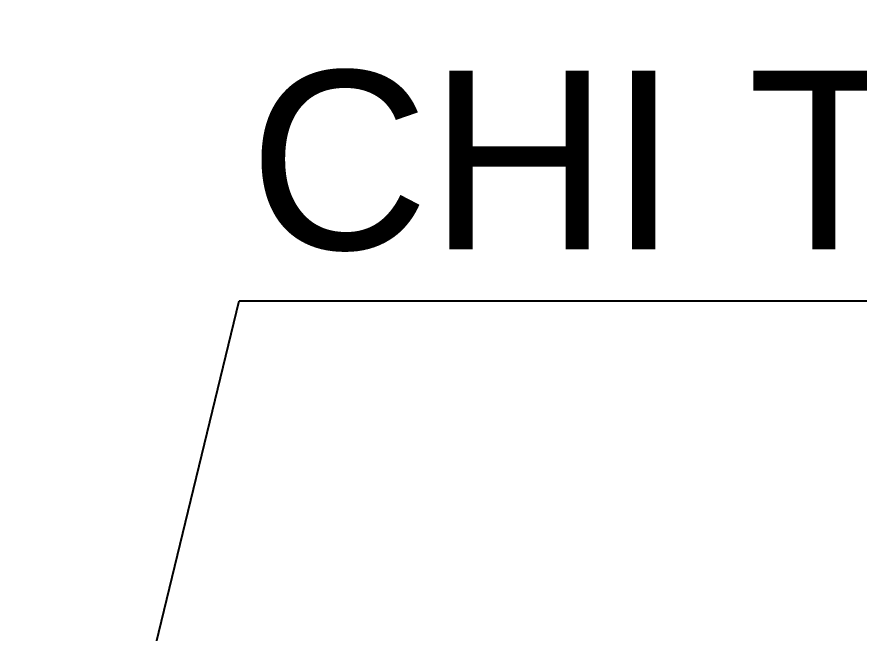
# Model space of a CAD drawing. Header units: millimetres. Extents: x 651127 to 1529722, y 768575 to 1021311.
# Drawn here: x 1071070 to 1072956, y 881224 to 882605 of the extents above; entities that cross this region are included whole.
import ezdxf
from ezdxf.enums import TextEntityAlignment as Align

# ---------------------------------------------------------------- set-up
doc = ezdxf.new("R2010")
doc.units = ezdxf.units.MM
doc.header["$LTSCALE"] = 1000
doc.header["$MEASUREMENT"] = 0
doc.linetypes.add('CENTER2', pattern=[1.125, 0.75, -0.125, 0.125, -0.125])
doc.layers.add('1 TEXT', color=7, linetype='Continuous')
doc.layers.add('KICH THUOC', color=147, linetype='Continuous')
doc.styles.add('CHU KT', font='romans.shx', dxfattribs={"width": 0.8})
doc.styles.add('Helve-Condense', font='VNI-Helve.TTF')
doc.dimstyles.new('LEADER', dxfattribs={"dimscale": 100, "dimtxt": 2.5, "dimasz": 2, "dimexe": 1, "dimexo": 1.5, "dimgap": 1, "dimtad": 1, "dimdec": 0, "dimlfac": 0.5, "dimzin": 0, "dimdsep": 46, "dimtxsty": 'CHU KT', "dimblk": 'LEADER', "dimcen": 1.5, "dimdle": 1, "dimclrd": 256, "dimclre": 256, "dimclrt": 7, "dimadec": 0, "dimazin": 0, "dimtfac": 1, "dimtdec": 0, "dimtix": 1, "dimtmove": 2, "dimatfit": 3, "dimldrblk": 'LEADER', "dimfxl": 1, "dimtolj": 1, "dimtzin": 0, "dimarcsym": 0})

# ---------------------------------------------------------------- blocks, each defined once
blk = doc.blocks.new('LEADER')
at = {"linetype": 'CENTER2'}
blk.add_hatch(color=256, dxfattribs=at).paths.add_polyline_path([(-1.2956, 0.2159), (-1, 0), (-1.2956, -0.2159), (0, 0)])
blk.add_line((0, 0), (-1, 0), dxfattribs=at)
blk.add_lwpolyline([(-1.2956, 0.2159), (0, 0), (-1.2956, -0.2159), (-1, 0), (-1.2956, 0.2159)], dxfattribs=at)

msp = doc.modelspace()

# ---------------------------------------------------------------- texts
at = {"layer": '1 TEXT', "style": 'Helve-Condense'}
msp.add_text('CHI TIEÁT 1', height=400, dxfattribs=at).set_placement((1072986.3, 882341.7), align=Align.MIDDLE)

# ---------------------------------------------------------------- leaders
at = {"layer": 'KICH THUOC'}
msp.add_leader([(1071069.7, 879915.2), (1071567.7, 881969.2), (1074263, 881969.2)], dimstyle='LEADER', dxfattribs=at)

doc.saveas('drawing.dxf')
